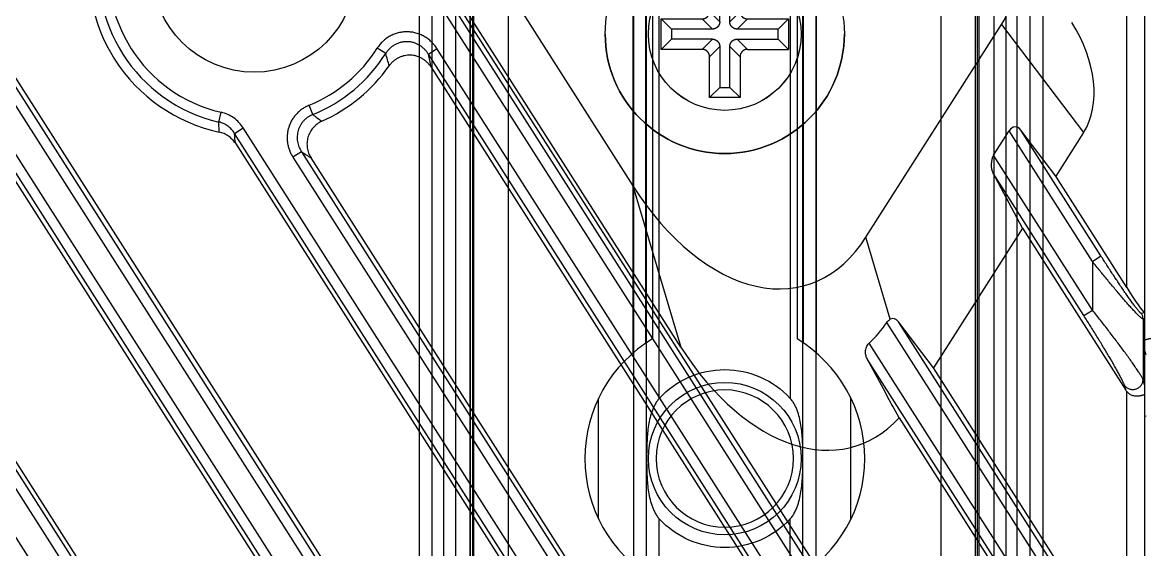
# Model space of a CAD drawing. Header units: millimetres. Extents: x 620 to 19791, y 2539 to 6969.
# Drawn here: x 14582.86 to 14626.96, y 4763.78 to 4784.52 of the extents above; entities that cross this region are included whole.
import ezdxf

# ---------------------------------------------------------------- set-up
doc = ezdxf.new("R2010")
doc.units = ezdxf.units.MM
doc.layers.add('02___PRT_ALL_AXES', color=7, linetype='Continuous')
doc.layers.add('1轮廓线', color=7, linetype='Continuous', lineweight=25)

# ---------------------------------------------------------------- blocks, each defined once
blk = doc.blocks.new('DTGFH')
at = {"color": 7, "linetype": 'Continuous'}
for p, q in [((8801.048, 4441.2), (8801.048, 4104.2)), ((9401.048, 4441.2), (9401.048, 4103.7)), ((9396.638, 4334.173), (9328.9, 4440.5)), ((9335.896, 4440.5), (9400.314, 4339.384)), ((9400.348, 4343.425), (9338.504, 4440.5)), ((9357.713, 4440.5), (9400.348, 4373.575)), ((9327.847, 4439.149), (9394.687, 4334.23)), ((9329.067, 4439.149), (9394.687, 4336.146)), ((9329.403, 4439.363), (9395.024, 4336.36)), ((9398.997, 4342.541), (9337.451, 4439.149)), ((9398.997, 4344.457), (9338.671, 4439.149)), ((9399.333, 4344.671), (9339.008, 4439.363)), ((9398.997, 4374.607), (9357.88, 4439.149)), ((9399.333, 4374.822), (9358.216, 4439.363)), ((9398.661, 4342.327), (9337.115, 4438.935)), ((9370.143, 4424.677), (9380.936, 4407.736)), ((9382.821, 4401.39), (9368.27, 4424.231)), ((9400.348, 4403.726), (9400.348, 4415.426)), ((9390.095, 4405.706), (9395.431, 4414.08)), ((9395.431, 4414.08), (9398.654, 4409.834)), ((9371.221, 4412.934), (9370.888, 4413.144)), ((9372.9, 4412.914), (9373.236, 4413.128)), ((9398.997, 4372.691), (9373.236, 4413.128)), ((9398.661, 4372.477), (9372.9, 4412.914)), ((9373.007, 4412.398), (9400.314, 4369.535)), ((9364.664, 4410.241), (9364.753, 4410.625)), ((9368.356, 4410.534), (9368.207, 4410.899)), ((9364.677, 4409.846), (9364.664, 4410.241)), ((9365.283, 4409.795), (9365.619, 4410.009)), ((9398.661, 4357.402), (9365.283, 4409.795)), ((9398.997, 4357.616), (9365.619, 4410.009)), ((9395.116, 4408.934), (9395.726, 4409.892)), ((9398.997, 4404.758), (9395.726, 4409.892)), ((9397.556, 4408.11), (9396.179, 4409.923)), ((9399.333, 4404.972), (9396.179, 4409.923)), ((9398.654, 4409.834), (9397.556, 4408.11)), ((9365.311, 4409.403), (9400.314, 4354.46)), ((9367.908, 4409.073), (9367.572, 4408.859)), ((9367.572, 4408.859), (9398.997, 4359.532)), ((9367.908, 4409.073), (9399.333, 4359.746)), ((9400.348, 4358.5), (9368.287, 4408.826)), ((9398.997, 4402.842), (9395.116, 4408.934)), ((9398.661, 4402.628), (9395.096, 4408.223)), ((9396.251, 4406.063), (9395.096, 4408.223)), ((9400.348, 4403.726), (9397.556, 4408.11)), ((9380.936, 4407.736), (9382.821, 4401.39)), ((9391.054, 4402.48), (9390.095, 4405.706)), ((9396.251, 4406.063), (9392.753, 4400.572)), ((9396.251, 4406.063), (9400.314, 4399.686)), ((9398.997, 4404.758), (9399.333, 4404.972)), ((9398.997, 4404.758), (9398.997, 4402.842)), ((9398.661, 4402.628), (9398.997, 4402.842)), ((9401.036, 4402.74), (9400.927, 4402.708)), ((9398.997, 4389.683), (9390.922, 4402.358)), ((9392.753, 4400.572), (9391.377, 4402.385)), ((9399.333, 4389.897), (9391.377, 4402.385)), ((9401.048, 4402.511), (9400.989, 4402.494)), ((9400.989, 4402.494), (9400.989, 4400.102)), ((8801.107, 4401.08), (8801.048, 4401.282)), ((9398.997, 4387.767), (9390.222, 4401.541)), ((9398.661, 4387.553), (9390.157, 4400.901)), ((9400.348, 4388.651), (9392.753, 4400.572)), ((9401.048, 4399.9), (9400.989, 4400.102)), ((9400.314, 4399.686), (9400.255, 4399.888)), ((9400.348, 4388.651), (9400.348, 4399.639)), ((8801.048, 4398.671), (8801.107, 4398.688)), ((9391.4, 4398.603), (9400.314, 4384.611))]:
    blk.add_line(p, q, dxfattribs=at)
for centre, radius in [((9366.048, 4416.2), 4), ((9384.548, 4413.7), 3)]:
    blk.add_circle(centre, radius, dxfattribs=at)
for centre, radius, start, end in [((9366.048, 4416.2), 6.5, 167.1762, 257.8238), ((9366.048, 4416.2), 6.117, 168.0813, 256.9187), ((9366.048, 4416.2), 5.724, 168.0813, 256.9187), ((9366.048, 4416.2), 5.724, 292.1573, 327.7289), ((9366.048, 4416.2), 6.117, 292.1573, 327.7289), ((9344.966, 4405.195), 27.372, 15.3731, 16.4235), ((9334.774, 4404.732), 38.994, 11.338, 12.1117), ((9366.048, 4416.2), 6.5, 294.1626, 324.7775), ((9388.188, 4436.636), 32.781, 232.7708, 233.5427), ((9232.119, 4399.993), 133.524, 4.04112, 4.20977), ((9398.888, 4456.184), 56.384, 236.6713, 237.1307), ((9400.588, 4402.493), 0.402, 0.1282, 32.3718)]:
    blk.add_arc(centre, radius, start, end, dxfattribs=at)
for centre, major_axis, ratio, start_param, end_param in [((9392.274, 4417.021), (2.652, -3.493), 0.684108, 0.247768, 1.451017), ((9395.497, 4412.776), (-2.652, 3.493), 0.684108, -2.893825, -1.690575), ((9395.964, 4409.52), (0, 0.526), 0.63707, -0.698132, 0.785398), ((9395.353, 4408.562), (0, 0.526), 0.63707, 0.785398, 2.268928), ((9384.917, 4413.37), (2.835, -9.544), 0.602666, -1.127854, 0.481922), ((9400.348, 4403.84), (-0.698, 1.104), 0.046753, -4.638574, -3.259594), ((9391.162, 4401.982), (0, 0.526), 0.63707, -0.698132, 0.32795), ((9385.86, 4410.197), (-2.835, 9.544), 0.602666, -2.851522, -2.689693), ((9386.803, 4407.024), (-2.835, 9.544), 0.602666, -4.269446, -2.800254), ((9387.686, 4404.051), (-13.636, 24.957), 0.023371, -1.803611, -1.710108), ((9400.647, 4399.91), (-0.117, 0.402), 0.954439, -4.415997, -4.276035)]:
    blk.add_ellipse(centre, major_axis=major_axis, ratio=ratio, start_param=start_param, end_param=end_param, dxfattribs=at)
for points, knots in [([(9373.236, 4413.128), (9373.205, 4413.177), (9373.136, 4413.272), (9373.017, 4413.401), (9372.883, 4413.514), (9372.736, 4413.61), (9372.578, 4413.688), (9372.412, 4413.745), (9372.24, 4413.78), (9372.065, 4413.794), (9371.889, 4413.785), (9371.716, 4413.753), (9371.549, 4413.699), (9371.39, 4413.624), (9371.242, 4413.53), (9371.107, 4413.417), (9370.988, 4413.289), (9370.919, 4413.194), (9370.888, 4413.144)], [0, 0, 0, 0, 0.062501, 0.125004, 0.187504, 0.250005, 0.312504, 0.375003, 0.437502, 0.5, 0.562497, 0.624995, 0.687493, 0.749992, 0.812491, 0.874991, 0.937497, 1, 1, 1, 1]), ([(9372.9, 4412.914), (9372.878, 4412.949), (9372.829, 4413.018), (9372.745, 4413.111), (9372.65, 4413.194), (9372.545, 4413.265), (9372.433, 4413.323), (9372.314, 4413.366), (9372.19, 4413.393), (9372.064, 4413.404), (9371.938, 4413.399), (9371.813, 4413.376), (9371.693, 4413.337), (9371.579, 4413.283), (9371.473, 4413.214), (9371.376, 4413.132), (9371.291, 4413.039), (9371.243, 4412.97), (9371.221, 4412.934)], [0, 0, 0, 0, 0.06236, 0.124747, 0.187159, 0.249602, 0.312077, 0.374583, 0.437117, 0.499674, 0.562246, 0.624826, 0.687404, 0.74997, 0.812518, 0.87504, 0.937538, 1, 1, 1, 1]), ([(9373.007, 4412.398), (9372.985, 4412.432), (9372.938, 4412.498), (9372.855, 4412.588), (9372.762, 4412.668), (9372.661, 4412.736), (9372.552, 4412.791), (9372.437, 4412.833), (9372.318, 4412.86), (9372.196, 4412.872), (9372.074, 4412.869), (9371.953, 4412.85), (9371.835, 4412.817), (9371.723, 4412.769), (9371.617, 4412.708), (9371.52, 4412.634), (9371.433, 4412.548), (9371.382, 4412.484), (9371.358, 4412.451)], [0, 0, 0, 0, 0.062496, 0.125005, 0.187502, 0.250003, 0.312503, 0.375004, 0.437504, 0.500003, 0.562502, 0.625002, 0.687501, 0.75, 0.8125, 0.874996, 0.937504, 1, 1, 1, 1]), ([(9365.619, 4410.009), (9365.57, 4410.086), (9365.458, 4410.23), (9365.251, 4410.409), (9365.014, 4410.546), (9364.841, 4410.605), (9364.753, 4410.625)], [0, 0, 0, 0, 0.25001, 0.500004, 0.749996, 1, 1, 1, 1]), ([(9368.207, 4410.899), (9368.16, 4410.88), (9368.068, 4410.837), (9367.938, 4410.757), (9367.817, 4410.663), (9367.708, 4410.556), (9367.611, 4410.438), (9367.528, 4410.31), (9367.459, 4410.174), (9367.406, 4410.03), (9367.37, 4409.882), (9367.35, 4409.731), (9367.346, 4409.578), (9367.359, 4409.426), (9367.389, 4409.276), (9367.434, 4409.13), (9367.495, 4408.99), (9367.545, 4408.902), (9367.572, 4408.859)], [0, 0, 0, 0, 0.062496, 0.125, 0.187497, 0.249996, 0.312495, 0.374993, 0.437492, 0.499991, 0.56249, 0.624989, 0.687489, 0.749989, 0.81249, 0.874989, 0.9375, 1, 1, 1, 1]), ([(9368.356, 4410.534), (9368.322, 4410.521), (9368.255, 4410.49), (9368.162, 4410.434), (9368.075, 4410.367), (9367.996, 4410.29), (9367.926, 4410.206), (9367.867, 4410.114), (9367.818, 4410.015), (9367.781, 4409.912), (9367.755, 4409.805), (9367.742, 4409.697), (9367.741, 4409.587), (9367.755, 4409.442), (9367.802, 4409.265), (9367.869, 4409.134), (9367.908, 4409.073)], [0, 0, 0, 0, 0.062516, 0.125059, 0.18761, 0.250176, 0.312748, 0.375323, 0.437895, 0.500458, 0.56301, 0.625545, 0.688062, 0.750558, 0.875309, 1, 1, 1, 1]), ([(9365.283, 4409.795), (9365.248, 4409.85), (9365.168, 4409.954), (9365.021, 4410.084), (9364.851, 4410.184), (9364.727, 4410.227), (9364.664, 4410.241)], [0, 0, 0, 0, 0.249846, 0.499786, 0.749838, 1, 1, 1, 1]), ([(9368.709, 4410.27), (9368.644, 4410.241), (9368.52, 4410.168), (9368.363, 4410.023), (9368.24, 4409.846), (9368.159, 4409.648), (9368.122, 4409.436), (9368.131, 4409.222), (9368.185, 4409.014), (9368.249, 4408.886), (9368.287, 4408.826)], [0, 0, 0, 0, 0.125002, 0.249996, 0.374989, 0.499982, 0.624978, 0.749979, 0.874984, 1, 1, 1, 1]), ([(9365.311, 4409.403), (9365.275, 4409.459), (9365.193, 4409.564), (9365.042, 4409.694), (9364.869, 4409.792), (9364.742, 4409.832), (9364.677, 4409.846)], [0, 0, 0, 0, 0.250015, 0.500013, 0.750005, 1, 1, 1, 1]), ([(9400.989, 4402.494), (9400.987, 4402.494), (9400.982, 4402.494), (9400.974, 4402.496), (9400.965, 4402.501), (9400.953, 4402.508), (9400.94, 4402.517), (9400.919, 4402.533), (9400.889, 4402.558), (9400.85, 4402.594), (9400.805, 4402.637), (9400.756, 4402.686), (9400.703, 4402.74), (9400.646, 4402.8), (9400.565, 4402.888), (9400.458, 4403.006), (9400.324, 4403.156), (9400.186, 4403.316), (9400.043, 4403.483), (9399.896, 4403.656), (9399.748, 4403.833), (9399.599, 4404.014), (9399.449, 4404.198), (9399.247, 4404.445), (9399.097, 4404.633), (9398.997, 4404.758)], [0, 0, 0, 0, 0.002036, 0.004765, 0.008306, 0.012701, 0.017956, 0.024063, 0.038745, 0.05652, 0.077106, 0.100208, 0.125538, 0.152825, 0.181822, 0.244102, 0.310933, 0.381227, 0.454167, 0.529124, 0.605619, 0.683271, 0.76177, 0.840872, 1, 1, 1, 1]), ([(9400.927, 4402.708), (9400.925, 4402.708), (9400.922, 4402.708), (9400.918, 4402.709), (9400.912, 4402.712), (9400.904, 4402.717), (9400.894, 4402.725), (9400.882, 4402.736), (9400.868, 4402.75), (9400.853, 4402.765), (9400.83, 4402.79), (9400.799, 4402.827), (9400.76, 4402.875), (9400.717, 4402.93), (9400.671, 4402.99), (9400.623, 4403.054), (9400.555, 4403.146), (9400.467, 4403.268), (9400.36, 4403.421), (9400.249, 4403.581), (9400.136, 4403.746), (9400.023, 4403.915), (9399.908, 4404.087), (9399.793, 4404.261), (9399.678, 4404.437), (9399.524, 4404.674), (9399.409, 4404.853), (9399.333, 4404.972)], [0, 0, 0, 0, 0.001988, 0.003277, 0.004801, 0.008605, 0.013451, 0.019328, 0.026206, 0.034036, 0.042764, 0.062675, 0.085465, 0.110691, 0.137955, 0.166932, 0.197336, 0.261568, 0.329268, 0.399486, 0.471568, 0.545042, 0.619552, 0.694837, 0.77068, 0.84692, 1, 1, 1, 1]), ([(9400.255, 4399.888), (9400.253, 4399.894), (9400.249, 4399.907), (9400.238, 4399.936), (9400.221, 4399.977), (9400.196, 4400.032), (9400.166, 4400.094), (9400.132, 4400.161), (9400.081, 4400.26), (9400.01, 4400.391), (9399.918, 4400.556), (9399.82, 4400.729), (9399.716, 4400.908), (9399.608, 4401.091), (9399.497, 4401.278), (9399.344, 4401.532), (9399.147, 4401.853), (9398.907, 4402.24), (9398.743, 4402.499), (9398.661, 4402.628)], [0, 0, 0, 0, 0.005901, 0.012735, 0.028952, 0.048163, 0.069902, 0.093761, 0.1194, 0.174923, 0.234768, 0.297789, 0.363198, 0.430435, 0.499095, 0.568871, 0.710853, 0.85493, 1, 1, 1, 1]), ([(9400.989, 4400.102), (9400.987, 4400.108), (9400.983, 4400.119), (9400.971, 4400.145), (9400.952, 4400.182), (9400.924, 4400.232), (9400.89, 4400.288), (9400.852, 4400.35), (9400.792, 4400.443), (9400.708, 4400.569), (9400.597, 4400.729), (9400.476, 4400.9), (9400.348, 4401.078), (9400.212, 4401.263), (9400.071, 4401.453), (9399.876, 4401.713), (9399.624, 4402.043), (9399.314, 4402.442), (9399.103, 4402.709), (9398.997, 4402.842)], [0, 0, 0, 0, 0.00509, 0.010986, 0.025069, 0.041978, 0.061422, 0.083117, 0.106791, 0.15915, 0.216898, 0.278823, 0.34401, 0.411766, 0.481566, 0.552988, 0.699417, 0.848964, 1, 1, 1, 1]), ([(9401.048, 4402.741), (9401.048, 4402.741), (9401.048, 4402.739), (9401.048, 4402.737), (9401.047, 4402.736), (9401.045, 4402.735), (9401.043, 4402.736), (9401.041, 4402.736), (9401.038, 4402.738), (9401.036, 4402.739), (9401.036, 4402.74)], [0, 0, 0, 0, 0.134296, 0.239838, 0.325336, 0.408088, 0.50825, 0.637794, 0.80127, 1, 1, 1, 1]), ([(9390.922, 4402.358), (9390.94, 4402.383), (9390.979, 4402.43), (9391.028, 4402.467), (9391.054, 4402.48)], [0, 0, 0, 0, 0.51357, 1, 1, 1, 1]), ([(8801.748, 4401.543), (8801.733, 4401.561), (8801.699, 4401.596), (8801.64, 4401.638), (8801.578, 4401.671), (8801.512, 4401.695), (8801.447, 4401.711), (8801.384, 4401.718), (8801.325, 4401.719), (8801.27, 4401.715), (8801.227, 4401.708), (8801.196, 4401.701), (8801.169, 4401.694), (8801.144, 4401.686), (8801.121, 4401.679), (8801.106, 4401.675), (8801.092, 4401.672), (8801.081, 4401.67), (8801.071, 4401.67), (8801.062, 4401.673), (8801.055, 4401.679), (8801.051, 4401.688), (8801.049, 4401.699), (8801.048, 4401.708), (8801.048, 4401.712)], [0, 0, 0, 0, 0.092092, 0.18383, 0.274482, 0.363041, 0.448376, 0.529457, 0.605459, 0.675766, 0.739913, 0.769539, 0.797439, 0.847676, 0.869774, 0.889641, 0.907107, 0.922074, 0.934647, 0.945489, 0.956057, 0.968087, 0.982675, 1, 1, 1, 1]), ([(9390.157, 4400.901), (9390.132, 4400.947), (9390.093, 4401.047), (9390.077, 4401.183), (9390.089, 4401.296), (9390.114, 4401.384), (9390.156, 4401.469), (9390.198, 4401.519), (9390.222, 4401.541)], [0, 0, 0, 0, 0.227078, 0.464087, 0.589088, 0.719873, 0.857283, 1, 1, 1, 1]), ([(9400.255, 4399.888), (9400.266, 4399.871), (9400.292, 4399.839), (9400.338, 4399.798), (9400.39, 4399.765), (9400.448, 4399.74), (9400.509, 4399.724), (9400.572, 4399.718), (9400.636, 4399.721), (9400.698, 4399.734), (9400.758, 4399.757), (9400.813, 4399.788), (9400.863, 4399.827), (9400.906, 4399.873), (9400.941, 4399.925), (9400.968, 4399.982), (9400.984, 4400.041), (9400.989, 4400.082), (9400.989, 4400.102)], [0, 0, 0, 0, 0.061114, 0.122614, 0.184534, 0.246921, 0.309743, 0.372937, 0.436398, 0.5, 0.563602, 0.627063, 0.690257, 0.753079, 0.815466, 0.877386, 0.938886, 1, 1, 1, 1]), ([(9400.348, 4399.639), (9400.364, 4399.621), (9400.398, 4399.586), (9400.456, 4399.544), (9400.519, 4399.511), (9400.584, 4399.487), (9400.649, 4399.471), (9400.713, 4399.464), (9400.772, 4399.463), (9400.827, 4399.467), (9400.869, 4399.474), (9400.901, 4399.481), (9400.928, 4399.488), (9400.953, 4399.496), (9400.976, 4399.503), (9400.991, 4399.507), (9401.004, 4399.51), (9401.016, 4399.512), (9401.026, 4399.512), (9401.035, 4399.509), (9401.041, 4399.503), (9401.046, 4399.494), (9401.048, 4399.483), (9401.048, 4399.474), (9401.048, 4399.47)], [0, 0, 0, 0, 0.092092, 0.18383, 0.274482, 0.363041, 0.448376, 0.529457, 0.605459, 0.675766, 0.739913, 0.769539, 0.797439, 0.847676, 0.869774, 0.889641, 0.907107, 0.922074, 0.934647, 0.945489, 0.956057, 0.968087, 0.982675, 1, 1, 1, 1]), ([(8801.048, 4398.441), (8801.048, 4398.441), (8801.048, 4398.443), (8801.049, 4398.445), (8801.05, 4398.446), (8801.052, 4398.447), (8801.054, 4398.446), (8801.056, 4398.446), (8801.058, 4398.444), (8801.06, 4398.443), (8801.061, 4398.442)], [0, 0, 0, 0, 0.134296, 0.239838, 0.325336, 0.408088, 0.50825, 0.637794, 0.80127, 1, 1, 1, 1])]:
    blk.add_open_spline(points, degree=3, knots=knots, dxfattribs=at)
blk = doc.blocks.new('*U116')
blk.add_blockref('DTGFH', (-9101.048, -4276.2))
blk = doc.blocks.new('*U117')
at = {"color": 0, "linetype": 'ByBlock', "lineweight": -2, "transparency": 16777216}
for p in [(0, 675), (600, 675)]:
    blk.add_blockref('*U116', p, dxfattribs=at)
blk = doc.blocks.new('ryfhgjmb')
at = {"color": 30, "linetype": 'Continuous', "true_color": 0xf26722}
for p, q in [((6005.128, 3342.431), (7001.628, 3342.431)), ((6005.128, 3340.931), (7001.628, 3340.931)), ((7001.628, 3335.271), (6978.138, 3335.271)), ((7001.628, 3329.592), (6978.138, 3329.592)), ((6005.128, 3323.931), (7001.628, 3323.931)), ((6005.128, 3322.431), (7001.628, 3322.431))]:
    blk.add_line(p, q, dxfattribs=at)
at = {"layer": '02___PRT_ALL_AXES', "color": 30, "linetype": 'Continuous', "true_color": 0xf26722}
for p, q in [((6971.063, 3337.392), (6975.793, 3337.392)), ((6977.586, 3336.031), (6997.27, 3336.031)), ((6977.971, 3335.531), (6996.885, 3335.531)), ((6977.971, 3329.331), (6996.885, 3329.331)), ((6977.586, 3328.831), (6997.27, 3328.831)), ((6971.063, 3327.471), (6975.793, 3327.471))]:
    blk.add_line(p, q, dxfattribs=at)
blk.add_circle((6973.428, 3332.431), 3, dxfattribs=at)
for start, end in [(31.0806, 148.9194), (211.0806, 328.9194)]:
    blk.add_arc((6973.428, 3332.431), 5.5, start, end, dxfattribs=at)
blk = doc.blocks.new('ETDHFN')
at = {"layer": '1轮廓线', "linetype": 'Continuous', "lineweight": 25}
for p, q in [((8841.41, 4025.552), (8841.812, 4025.15)), ((8841.41, 4023.942), (8841.41, 4025.552)), ((8841.41, 4025.552), (8842.61, 4025.552)), ((8842.61, 4025.552), (8842.208, 4025.15)), ((8842.61, 4025.552), (8842.61, 4023.942)), ((8841.812, 4025.15), (8842.208, 4025.15)), ((8841.812, 4023.54), (8841.812, 4025.15)), ((8842.208, 4023.54), (8842.208, 4025.15)), ((8839.51, 4023.652), (8839.912, 4023.25)), ((8839.51, 4022.452), (8839.51, 4023.652)), ((8839.51, 4023.652), (8841.12, 4023.652)), ((8839.912, 4023.25), (8839.912, 4022.854)), ((8841.522, 4023.25), (8839.912, 4023.25)), ((8844.108, 4023.25), (8842.498, 4023.25)), ((8842.9, 4023.652), (8844.51, 4023.652)), ((8844.51, 4023.652), (8844.108, 4023.25)), ((8844.108, 4022.854), (8844.108, 4023.25)), ((8844.51, 4023.652), (8844.51, 4022.452)), ((8839.51, 4022.452), (8839.912, 4022.854)), ((8841.522, 4022.854), (8839.912, 4022.854)), ((8842.498, 4022.854), (8844.108, 4022.854)), ((8844.51, 4022.452), (8844.108, 4022.854)), ((8841.12, 4022.452), (8839.51, 4022.452)), ((8841.812, 4022.564), (8841.812, 4020.954)), ((8842.208, 4020.954), (8842.208, 4022.564)), ((8842.9, 4022.452), (8844.51, 4022.452)), ((8841.41, 4020.552), (8841.41, 4022.162)), ((8842.61, 4022.162), (8842.61, 4020.552)), ((8841.41, 4020.552), (8841.812, 4020.954)), ((8841.812, 4020.954), (8842.208, 4020.954)), ((8842.61, 4020.552), (8842.208, 4020.954)), ((8842.61, 4020.552), (8841.41, 4020.552))]:
    blk.add_line(p, q, dxfattribs=at)
at = {"layer": '1轮廓线', "linetype": 'Continuous', "lineweight": 13}
for p, q in [((8841.41, 4023.942), (8841.812, 4023.54)), ((8842.61, 4023.942), (8842.208, 4023.54)), ((8841.12, 4023.652), (8841.522, 4023.25)), ((8842.9, 4023.652), (8842.498, 4023.25)), ((8841.12, 4022.452), (8841.522, 4022.854)), ((8842.9, 4022.452), (8842.498, 4022.854)), ((8841.41, 4022.162), (8841.812, 4022.564)), ((8842.61, 4022.162), (8842.208, 4022.564))]:
    blk.add_line(p, q, dxfattribs=at)
at = {"layer": '1轮廓线', "linetype": 'Continuous', "lineweight": 25}
for radius in [4.7, 3]:
    blk.add_circle((8842.01, 4023.052), radius, dxfattribs=at)
blk.add_arc((8842.01, 4023.052), 4.7, 180, 0, dxfattribs=at)
for points in [[(8841.12, 4023.652), (8841.184, 4023.652), (8841.24, 4023.677), (8841.288, 4023.698), (8841.326, 4023.736), (8841.362, 4023.772), (8841.385, 4023.822), (8841.41, 4023.877), (8841.41, 4023.942)], [(8842.61, 4023.942), (8842.61, 4023.878), (8842.635, 4023.822), (8842.656, 4023.773), (8842.694, 4023.736), (8842.73, 4023.699), (8842.78, 4023.677), (8842.835, 4023.652), (8842.9, 4023.652)], [(8841.812, 4023.54), (8841.812, 4023.476), (8841.787, 4023.42), (8841.766, 4023.372), (8841.728, 4023.334), (8841.692, 4023.298), (8841.642, 4023.275), (8841.587, 4023.25), (8841.522, 4023.25)], [(8842.498, 4023.25), (8842.434, 4023.25), (8842.378, 4023.275), (8842.33, 4023.296), (8842.292, 4023.334), (8842.256, 4023.37), (8842.233, 4023.42), (8842.208, 4023.475), (8842.208, 4023.54)], [(8841.522, 4022.854), (8841.586, 4022.854), (8841.642, 4022.829), (8841.69, 4022.808), (8841.728, 4022.77), (8841.764, 4022.734), (8841.787, 4022.684), (8841.812, 4022.629), (8841.812, 4022.564)], [(8842.208, 4022.564), (8842.208, 4022.628), (8842.233, 4022.684), (8842.254, 4022.732), (8842.292, 4022.77), (8842.328, 4022.806), (8842.378, 4022.829), (8842.433, 4022.854), (8842.498, 4022.854)], [(8841.41, 4022.162), (8841.41, 4022.226), (8841.385, 4022.282), (8841.364, 4022.33), (8841.326, 4022.368), (8841.29, 4022.404), (8841.24, 4022.427), (8841.185, 4022.452), (8841.12, 4022.452)], [(8842.9, 4022.452), (8842.836, 4022.452), (8842.78, 4022.427), (8842.732, 4022.406), (8842.694, 4022.368), (8842.658, 4022.332), (8842.635, 4022.282), (8842.61, 4022.227), (8842.61, 4022.162)]]:
    blk.add_open_spline(points, degree=2, knots=[0, 0, 0, 0.25, 0.25, 0.5, 0.5, 0.75, 0.75, 1, 1, 1], dxfattribs=at)
blk = doc.blocks.new('ERTFHGJ')
at = {"color": 40, "linetype": 'Continuous', "true_color": 0xf8d731}
for p, q in [((8900.957, 3696.77), (8900.957, 3617.77)), ((8901.457, 3617.77), (8901.457, 3696.77)), ((8901.957, 3617.77), (8901.957, 3696.77)), ((8902.402, 3617.77), (8902.402, 3696.77)), ((8902.874, 3617.77), (8902.874, 3696.77)), ((8903.457, 3617.77), (8903.457, 3696.77)), ((8903.537, 3696.77), (8903.537, 3617.77)), ((8903.598, 3617.77), (8903.598, 3696.77)), ((8909.882, 3696.77), (8909.882, 3617.77)), ((8910.382, 3617.77), (8910.382, 3696.77)), ((8916.532, 3617.77), (8916.532, 3696.77)), ((8917.032, 3617.77), (8917.032, 3696.77)), ((8923.315, 3617.77), (8923.315, 3696.77)), ((8923.377, 3696.77), (8923.377, 3617.77)), ((8923.457, 3617.77), (8923.457, 3696.77)), ((8924.039, 3696.77), (8924.039, 3617.77)), ((8924.511, 3696.77), (8924.511, 3617.77)), ((8924.957, 3617.77), (8924.957, 3696.77)), ((8925.457, 3617.77), (8925.457, 3696.77)), ((8910.882, 3685.9), (8910.882, 3628.641)), ((8916.032, 3628.641), (8916.032, 3685.9)), ((8910.882, 3617.77), (8910.882, 3623.9)), ((8916.032, 3617.77), (8916.032, 3623.9))]:
    blk.add_line(p, q, dxfattribs=at)
blk.add_circle((8913.457, 3626.27), 2.7, dxfattribs=at)
for start, end in [(42.6324, 137.3676), (222.6324, 317.3676)]:
    blk.add_arc((8913.457, 3626.27), 3.5, start, end, dxfattribs=at)
for points, knots in [([(8910.387, 3626.27), (8910.387, 3626.375), (8910.388, 3626.583), (8910.395, 3626.895), (8910.413, 3627.203), (8910.446, 3627.508), (8910.5, 3627.808), (8910.568, 3628.054), (8910.639, 3628.245), (8910.704, 3628.385), (8910.783, 3628.519), (8910.846, 3628.602), (8910.882, 3628.641)], [0, 0, 0, 0, 0.127092, 0.253318, 0.378322, 0.502266, 0.625619, 0.749056, 0.811111, 0.873552, 0.936512, 1, 1, 1, 1]), ([(8916.032, 3628.641), (8916.067, 3628.602), (8916.131, 3628.519), (8916.209, 3628.385), (8916.274, 3628.245), (8916.346, 3628.054), (8916.413, 3627.808), (8916.467, 3627.508), (8916.5, 3627.203), (8916.518, 3626.895), (8916.526, 3626.583), (8916.527, 3626.375), (8916.527, 3626.27)], [0, 0, 0, 0, 0.063487, 0.126447, 0.188887, 0.250942, 0.37438, 0.497732, 0.621676, 0.746681, 0.872907, 1, 1, 1, 1]), ([(8910.882, 3623.9), (8910.846, 3623.938), (8910.783, 3624.021), (8910.704, 3624.156), (8910.639, 3624.296), (8910.567, 3624.487), (8910.5, 3624.733), (8910.446, 3625.033), (8910.413, 3625.338), (8910.395, 3625.646), (8910.388, 3625.957), (8910.387, 3626.166), (8910.387, 3626.27)], [0, 0, 0, 0, 0.063495, 0.126469, 0.188905, 0.250963, 0.374396, 0.497744, 0.621683, 0.746682, 0.87291, 1, 1, 1, 1]), ([(8916.527, 3626.27), (8916.527, 3626.166), (8916.526, 3625.957), (8916.518, 3625.646), (8916.5, 3625.338), (8916.467, 3625.033), (8916.413, 3624.733), (8916.346, 3624.487), (8916.274, 3624.296), (8916.209, 3624.156), (8916.131, 3624.021), (8916.067, 3623.938), (8916.032, 3623.9)], [0, 0, 0, 0, 0.127092, 0.253319, 0.378323, 0.502267, 0.62562, 0.749057, 0.811112, 0.873553, 0.936512, 1, 1, 1, 1])]:
    blk.add_open_spline(points, degree=3, knots=knots, dxfattribs=at)
blk = doc.blocks.new('ryfh')
at = {"xscale": -1}
blk.add_blockref('ERTFHGJ', (17197.083, 1141.444), dxfattribs=at)
at = {"rotation": 90}
blk.add_blockref('ryfhgjmb', (11616.058, -2205.714), dxfattribs=at)
blk.add_blockref('ETDHFN', (-558.383, 761.362))

msp = doc.modelspace()

# ---------------------------------------------------------------- block references
for name, p in [('*U117', (14326.96016, 3971.56341)), ('ryfh', (6326.83352, -0.35097))]:
    msp.add_blockref(name, p)

doc.saveas('drawing.dxf')
